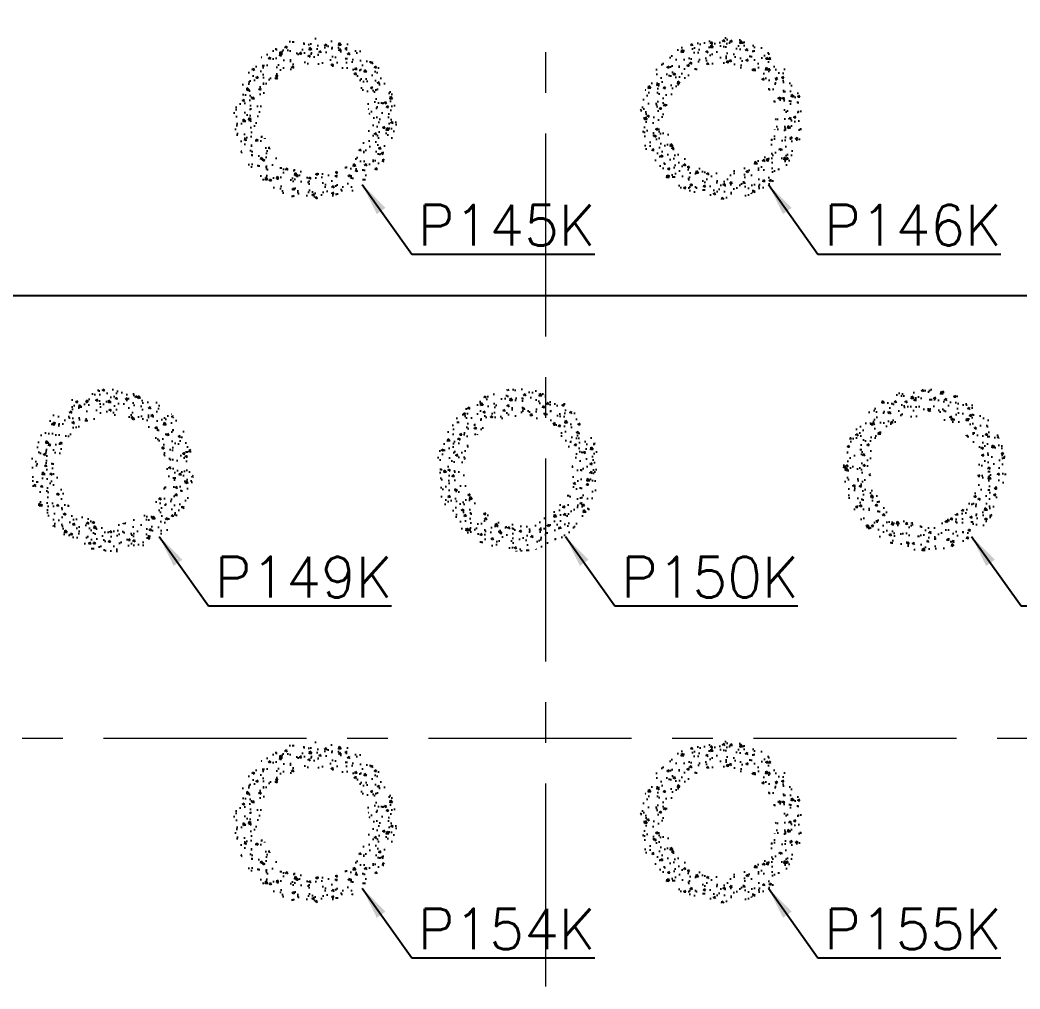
# Model space of a CAD drawing. Header units: millimetres. Extents: x -346728 to 1320345, y -537202 to -385966.
# Drawn here: x 165088 to 174320, y -451106 to -442162 of the extents above; entities that cross this region are included whole.
import ezdxf

# ---------------------------------------------------------------- set-up
doc = ezdxf.new("R2010")
doc.units = ezdxf.units.MM
doc.header["$LTSCALE"] = 100
doc.linetypes.add('X1326_GLB$0$CENTER', pattern=[2, 1.25, -0.25, 0.25, -0.25])
for name, color, linetype in [('hach', 253, 'Continuous'), ('PILE MARK', 8, 'Continuous'), ('PL', 3, 'Continuous'), ('X1326_COL_B4$0$CS', 253, 'Continuous')]:
    doc.layers.add(name, color=color, linetype=linetype)
doc.layers.add('X1326_GLB$0$A-tim', color=8, linetype='X1326_GLB$0$CENTER', lineweight=9)
doc.styles.add('simplex', font='simplex.shx')
doc.dimstyles.new('100', dxfattribs={"dimscale": 150, "dimtxt": 2.5, "dimasz": 2, "dimexe": 1, "dimexo": 1, "dimgap": 1, "dimtad": 1, "dimdec": 0, "dimzin": 0, "dimdsep": 46, "dimtxsty": 'simplex', "dimblk": 'ARCHTICK', "dimcen": 1, "dimdle": 1, "dimclrd": 256, "dimclre": 256, "dimclrt": 6, "dimadec": 0, "dimazin": 0, "dimtfac": 1, "dimtdec": 0, "dimtix": 1, "dimtmove": 2, "dimatfit": 3, "dimfxl": 1, "dimtolj": 1, "dimtzin": 0, "dimarcsym": 0})

# ---------------------------------------------------------------- blocks, each defined once
blk = doc.blocks.new('_ArchTick')
at = {"color": 0, "linetype": 'ByBlock', "const_width": 0.15}
blk.add_lwpolyline([(-0.5, -0.5), (0.5, 0.5)], dxfattribs=at)
blk = doc.blocks.new('LVL-KHUNGTEN')
blk.add_lwpolyline([(61072.9, 41092.8), (119123.5, 41092.8), (119123.5, 61.9), (61072.9, 61.9)], close=True)

msp = doc.modelspace()

# ---------------------------------------------------------------- hatches: boundary and pattern name
at = {"layer": 'hach'}
h = msp.add_hatch(dxfattribs=at)
h.set_pattern_fill('ANSI31', color=256, scale=70)
h.set_pattern_definition([(45, (121918.56, -508591.22), (-157.15448, 157.15448), [])])
h.paths.add_polyline_path([(142200.7, -410142.2), (128621.2, -428107.5), (155914.1, -501359), (162214.1, -503970.9), (238136.4, -469396.6), (242695.2, -462329.4), (242687.2, -415142.7), (237685.1, -410142.2)])
h.paths.add_polyline_path([(142797.9, -411342.2), (129975.7, -428305.7), (156856.2, -500450.6), (162191.6, -502662.6), (237318.8, -468450.4), (241495.1, -461976.1), (241487, -415639.4), (237188.2, -411342.2)], flags=16)
h = msp.add_hatch(dxfattribs=at)
h.set_pattern_fill('AR-CONC', color=256, scale=4)
h.set_pattern_definition([(50, (121918.56, -508591.2), (728.7387, -63.7563), [76.2, -838.2]), (355, (121918.56, -508591.2), (-140.9737, 764.2274), [60.96, -670.5623]), (100.45144, (121979.3, -508596.54), (587.765, 700.471), [64.76, -712.361]), (46.1842, (121918.6, -508388), (1084.316, -168.1693), [114.3, -1257.3]), (96.63556, (122008.9, -508402), (949.6165, 989.7045), [97.14, -1068.5424]), (351.18415, (121918.6, -508388), (949.6165, 989.7045), [91.44, -1005.839]), (21, (122020.16, -508438.8), (606.4576, -409.0608), [76.2, -838.2]), (326, (122020.16, -508438.8), (247.208, 736.752), [60.96, -670.56]), (71.45144, (122070.7, -508472.9), (853.6657, 327.691), [64.76, -712.3598]), (37.5, (121918.56, -508591.22), (12.3544, 338.22016), [0, -662.432, 0, -680.72, 0, -673.1]), (7.5, (121918.56, -508591.22), (267.27865, 400.7223), [0, -388.112, 0, -647.192, 0, -256.54]), (327.5, (121692, -508591.22), (542.3624, -22.91498), [0, -254, 0, -792.48, 0, -1051.56]), (317.5, (121590.4, -508591.2), (592.5167, 101.706), [0, -330.2, 0, -526.288, 0, -746.76])])
h.paths.add_polyline_path([(142200.7, -410142.2), (128621.2, -428107.5), (155914.1, -501359), (162214.1, -503970.9), (238136.4, -469396.6), (242695.2, -462329.4), (242687.2, -415142.7), (237685.1, -410142.2)])
h.paths.add_polyline_path([(142797.9, -411342.2), (129975.7, -428305.7), (156856.2, -500450.6), (162191.6, -502662.6), (237318.8, -468450.4), (241495.1, -461976.1), (241487, -415639.4), (237188.2, -411342.2)], flags=16)
at = {"layer": 'PL'}
h = msp.add_hatch(dxfattribs=at)
h.set_pattern_fill('AR-CONC', color=6)
h.set_pattern_definition([(130, (175315.04, -455530.45), (-182.1847, -15.9391), [19.05, -209.55]), (185, (175315.04, -455530.45), (35.2434, 191.0568), [15.24, -167.6406]), (79.5486, (175299.86, -455531.78), (-146.9412, 175.1178), [16.19, -178.0902]), (133.8158, (175315.04, -455479.65), (-271.079, -42.0423), [28.575, -314.325]), (83.3644, (175292.45, -455483.16), (-237.404, 247.426), [24.285, -267.1356]), (188.8158, (175315.04, -455479.65), (-237.404, 247.426), [22.86, -251.4597]), (159, (175289.64, -455492.35), (-151.6144, -102.2652), [19.05, -209.55]), (214, (175289.64, -455492.35), (-61.802, 184.188), [15.24, -167.64]), (108.5486, (175277.01, -455500.88), (-213.4164, 81.9228), [16.19, -178.09]), (142.5, (175315.043, -455530.454), (-3.0886, 84.55504), [0, -165.608, 0, -170.18, 0, -168.275]), (172.5, (175315.04, -455530.45), (-66.81966, 100.1806), [0, -97.028, 0, -161.798, 0, -64.135]), (212.5, (175371.685, -455530.454), (-135.5906, -5.72874), [0, -63.5, 0, -198.12, 0, -262.89]), (222.5, (175397.09, -455530.45), (-148.1292, 25.4265), [0, -82.55, 0, -131.572, 0, -186.69])])
edge = h.paths.add_edge_path()
edge.add_ellipse((167813.3, -443069.2), major_axis=(530.3, 530.3), ratio=1, start_angle=135, end_angle=315)
edge.add_ellipse((167813.3, -443069.2), major_axis=(530.3, 530.3), ratio=1, start_angle=315, end_angle=495)
edge = h.paths.add_edge_path(flags=16)
edge.add_ellipse((167813.3, -443069.2), major_axis=(-353.6, 353.6), ratio=1, start_angle=45, end_angle=225, ccw=False)
edge.add_ellipse((167813.3, -443069.2), major_axis=(-353.6, 353.6), ratio=1, start_angle=-135, end_angle=45, ccw=False)
h.paths.add_polyline_path([(167813.3, -442569.2), (168246.3, -443319.2), (167380.3, -443319.2)], flags=0)
h = msp.add_hatch(dxfattribs=at)
h.set_pattern_fill('AR-CONC', color=6)
h.set_pattern_definition([(130, (175315.04, -455530.45), (-182.1847, -15.9391), [19.05, -209.55]), (185, (175315.04, -455530.45), (35.2434, 191.0568), [15.24, -167.6406]), (79.5486, (175299.86, -455531.78), (-146.9412, 175.1178), [16.19, -178.0902]), (133.8158, (175315.04, -455479.65), (-271.079, -42.0423), [28.575, -314.325]), (83.3644, (175292.45, -455483.16), (-237.404, 247.426), [24.285, -267.1356]), (188.8158, (175315.04, -455479.65), (-237.404, 247.426), [22.86, -251.4597]), (159, (175289.64, -455492.35), (-151.6144, -102.2652), [19.05, -209.55]), (214, (175289.64, -455492.35), (-61.802, 184.188), [15.24, -167.64]), (108.5486, (175277.01, -455500.88), (-213.4164, 81.9228), [16.19, -178.09]), (142.5, (175315.043, -455530.454), (-3.0886, 84.55504), [0, -165.608, 0, -170.18, 0, -168.275]), (172.5, (175315.04, -455530.45), (-66.81966, 100.1806), [0, -97.028, 0, -161.798, 0, -64.135]), (212.5, (175371.685, -455530.454), (-135.5906, -5.72874), [0, -63.5, 0, -198.12, 0, -262.89]), (222.5, (175397.09, -455530.45), (-148.1292, 25.4265), [0, -82.55, 0, -131.572, 0, -186.69])])
edge = h.paths.add_edge_path()
edge.add_ellipse((167813.3, -443069.2), major_axis=(530.3, 530.3), ratio=1, start_angle=135, end_angle=315)
edge.add_ellipse((167813.3, -443069.2), major_axis=(530.3, 530.3), ratio=1, start_angle=315, end_angle=495)
edge = h.paths.add_edge_path(flags=16)
edge.add_ellipse((167813.3, -443069.2), major_axis=(-353.6, 353.6), ratio=1, start_angle=45, end_angle=225, ccw=False)
edge.add_ellipse((167813.3, -443069.2), major_axis=(353.6, 353.6), ratio=1, start_angle=-45, end_angle=135, ccw=False)
h.paths.add_polyline_path([(167813.3, -442569.2), (168246.3, -443319.2), (167380.3, -443319.2)], flags=0)
h = msp.add_hatch(dxfattribs=at)
h.set_pattern_fill('AR-CONC', color=6)
h.set_pattern_definition([(130, (171565.04, -455530.45), (-182.1847, -15.9391), [19.05, -209.55]), (185, (171565.04, -455530.45), (35.2434, 191.0568), [15.24, -167.6406]), (79.5486, (171549.86, -455531.78), (-146.9412, 175.1178), [16.19, -178.0902]), (133.8158, (171565.04, -455479.65), (-271.079, -42.0423), [28.575, -314.325]), (83.3644, (171542.45, -455483.16), (-237.404, 247.426), [24.285, -267.1356]), (188.8158, (171565.04, -455479.65), (-237.404, 247.426), [22.86, -251.46]), (159, (171539.64, -455492.35), (-151.6144, -102.2652), [19.05, -209.55]), (214, (171539.64, -455492.35), (-61.802, 184.188), [15.24, -167.64]), (108.5486, (171527.01, -455500.88), (-213.4164, 81.9228), [16.19, -178.09]), (142.5, (171565.043, -455530.454), (-3.0886, 84.55504), [0, -165.608, 0, -170.18, 0, -168.275]), (172.5, (171565.04, -455530.45), (-66.81966, 100.1806), [0, -97.028, 0, -161.798, 0, -64.135]), (212.5, (171621.685, -455530.454), (-135.5906, -5.72874), [0, -63.5, 0, -198.12, 0, -262.89]), (222.5, (171647.09, -455530.45), (-148.1292, 25.4265), [0, -82.55, 0, -131.572, 0, -186.69])])
edge = h.paths.add_edge_path()
edge.add_ellipse((171563.3, -443069.2), major_axis=(530.3, 530.3), ratio=1, start_angle=135, end_angle=315)
edge.add_ellipse((171563.3, -443069.2), major_axis=(530.3, 530.3), ratio=1, start_angle=315, end_angle=495)
edge = h.paths.add_edge_path(flags=16)
edge.add_ellipse((171563.3, -443069.2), major_axis=(-353.6, 353.6), ratio=1, start_angle=45, end_angle=225, ccw=False)
edge.add_ellipse((171563.3, -443069.2), major_axis=(-353.6, 353.6), ratio=1, start_angle=-135, end_angle=45, ccw=False)
h.paths.add_polyline_path([(171563.3, -442569.2), (171996.3, -443319.2), (171130.3, -443319.2)], flags=0)
h = msp.add_hatch(dxfattribs=at)
h.set_pattern_fill('AR-CONC', color=6)
h.set_pattern_definition([(130, (171565.04, -455530.45), (-182.1847, -15.9391), [19.05, -209.55]), (185, (171565.04, -455530.45), (35.2434, 191.0568), [15.24, -167.6406]), (79.5486, (171549.86, -455531.78), (-146.9412, 175.1178), [16.19, -178.0902]), (133.8158, (171565.04, -455479.65), (-271.079, -42.0423), [28.575, -314.325]), (83.3644, (171542.45, -455483.16), (-237.404, 247.426), [24.285, -267.1356]), (188.8158, (171565.04, -455479.65), (-237.404, 247.426), [22.86, -251.46]), (159, (171539.64, -455492.35), (-151.6144, -102.2652), [19.05, -209.55]), (214, (171539.64, -455492.35), (-61.802, 184.188), [15.24, -167.64]), (108.5486, (171527.01, -455500.88), (-213.4164, 81.9228), [16.19, -178.09]), (142.5, (171565.043, -455530.454), (-3.0886, 84.55504), [0, -165.608, 0, -170.18, 0, -168.275]), (172.5, (171565.04, -455530.45), (-66.81966, 100.1806), [0, -97.028, 0, -161.798, 0, -64.135]), (212.5, (171621.685, -455530.454), (-135.5906, -5.72874), [0, -63.5, 0, -198.12, 0, -262.89]), (222.5, (171647.09, -455530.45), (-148.1292, 25.4265), [0, -82.55, 0, -131.572, 0, -186.69])])
edge = h.paths.add_edge_path()
edge.add_ellipse((171563.3, -443069.2), major_axis=(530.3, 530.3), ratio=1, start_angle=135, end_angle=315)
edge.add_ellipse((171563.3, -443069.2), major_axis=(530.3, 530.3), ratio=1, start_angle=315, end_angle=495)
edge = h.paths.add_edge_path(flags=16)
edge.add_ellipse((171563.3, -443069.2), major_axis=(-353.6, 353.6), ratio=1, start_angle=45, end_angle=225, ccw=False)
edge.add_ellipse((171563.3, -443069.2), major_axis=(353.6, 353.6), ratio=1, start_angle=-45, end_angle=135, ccw=False)
h.paths.add_polyline_path([(171563.3, -442569.2), (171996.3, -443319.2), (171130.3, -443319.2)], flags=0)
h = msp.add_hatch(dxfattribs=at)
h.set_pattern_fill('AR-CONC', color=6)
h.set_pattern_definition([(130, (177190.04, -458778.05), (-182.1847, -15.9391), [19.05, -209.55]), (185, (177190.04, -458778.05), (35.2434, 191.0568), [15.24, -167.6406]), (79.5486, (177174.86, -458779.38), (-146.9412, 175.1178), [16.19, -178.0902]), (133.8158, (177190.04, -458727.25), (-271.079, -42.0423), [28.575, -314.325]), (83.3644, (177167.45, -458730.75), (-237.404, 247.426), [24.285, -267.1356]), (188.8158, (177190.04, -458727.25), (-237.404, 247.426), [22.86, -251.4597]), (159, (177164.64, -458739.95), (-151.6144, -102.2652), [19.05, -209.55]), (214, (177164.64, -458739.95), (-61.802, 184.188), [15.24, -167.64]), (108.5486, (177152.01, -458748.47), (-213.4164, 81.9228), [16.19, -178.09]), (142.5, (177190.043, -458778.05), (-3.0886, 84.55504), [0, -165.608, 0, -170.18, 0, -168.275]), (172.5, (177190.04, -458778.05), (-66.81966, 100.18057), [0, -97.028, 0, -161.798, 0, -64.135]), (212.5, (177246.685, -458778.05), (-135.5906, -5.72874), [0, -63.5, 0, -198.12, 0, -262.89]), (222.5, (177272.09, -458778.05), (-148.1292, 25.4265), [0, -82.55, 0, -131.572, 0, -186.69])])
edge = h.paths.add_edge_path()
edge.add_ellipse((165938.3, -446316.8), major_axis=(-530.3, 530.3), ratio=1, start_angle=45, end_angle=225)
edge.add_ellipse((165938.3, -446316.8), major_axis=(530.3, 530.3), ratio=1, start_angle=315, end_angle=495)
edge = h.paths.add_edge_path(flags=16)
edge.add_ellipse((165938.3, -446316.8), major_axis=(353.6, 353.6), ratio=1, start_angle=135, end_angle=315, ccw=False)
edge.add_ellipse((165938.3, -446316.8), major_axis=(-353.6, 353.6), ratio=1, start_angle=-135, end_angle=45, ccw=False)
h.paths.add_polyline_path([(165938.3, -445816.8), (166371.3, -446566.8), (165505.3, -446566.8)], flags=0)
h = msp.add_hatch(dxfattribs=at)
h.set_pattern_fill('AR-CONC', color=6)
h.set_pattern_definition([(130, (177190.04, -458778.05), (-182.1847, -15.9391), [19.05, -209.55]), (185, (177190.04, -458778.05), (35.2434, 191.0568), [15.24, -167.6406]), (79.5486, (177174.86, -458779.38), (-146.9412, 175.1178), [16.19, -178.0902]), (133.8158, (177190.04, -458727.25), (-271.079, -42.0423), [28.575, -314.325]), (83.3644, (177167.45, -458730.75), (-237.404, 247.426), [24.285, -267.1356]), (188.8158, (177190.04, -458727.25), (-237.404, 247.426), [22.86, -251.4597]), (159, (177164.64, -458739.95), (-151.6144, -102.2652), [19.05, -209.55]), (214, (177164.64, -458739.95), (-61.802, 184.188), [15.24, -167.64]), (108.5486, (177152.01, -458748.47), (-213.4164, 81.9228), [16.19, -178.09]), (142.5, (177190.043, -458778.05), (-3.0886, 84.55504), [0, -165.608, 0, -170.18, 0, -168.275]), (172.5, (177190.04, -458778.05), (-66.81966, 100.18057), [0, -97.028, 0, -161.798, 0, -64.135]), (212.5, (177246.685, -458778.05), (-135.5906, -5.72874), [0, -63.5, 0, -198.12, 0, -262.89]), (222.5, (177272.09, -458778.05), (-148.1292, 25.4265), [0, -82.55, 0, -131.572, 0, -186.69])])
edge = h.paths.add_edge_path()
edge.add_ellipse((165938.3, -446316.8), major_axis=(-530.3, 530.3), ratio=1, start_angle=45, end_angle=225)
edge.add_ellipse((165938.3, -446316.8), major_axis=(530.3, 530.3), ratio=1, start_angle=315, end_angle=495)
edge = h.paths.add_edge_path(flags=16)
edge.add_ellipse((165938.3, -446316.8), major_axis=(-353.6, 353.6), ratio=1, start_angle=45, end_angle=225, ccw=False)
edge.add_ellipse((165938.3, -446316.8), major_axis=(353.6, 353.6), ratio=1, start_angle=-45, end_angle=135, ccw=False)
h.paths.add_polyline_path([(165938.3, -445816.8), (166371.3, -446566.8), (165505.3, -446566.8)], flags=0)
h = msp.add_hatch(dxfattribs=at)
h.set_pattern_fill('AR-CONC', color=6)
h.set_pattern_definition([(130, (173440.04, -458778.05), (-182.1847, -15.9391), [19.05, -209.55]), (185, (173440.04, -458778.05), (35.2434, 191.0568), [15.24, -167.6406]), (79.5486, (173424.86, -458779.38), (-146.9412, 175.1178), [16.19, -178.0902]), (133.8158, (173440.04, -458727.25), (-271.079, -42.0423), [28.575, -314.325]), (83.3644, (173417.45, -458730.75), (-237.404, 247.426), [24.285, -267.1356]), (188.8158, (173440.04, -458727.25), (-237.404, 247.426), [22.86, -251.46]), (159, (173414.64, -458739.95), (-151.6144, -102.2652), [19.05, -209.55]), (214, (173414.64, -458739.95), (-61.802, 184.188), [15.24, -167.64]), (108.5486, (173402.01, -458748.47), (-213.4164, 81.9228), [16.19, -178.09]), (142.5, (173440.043, -458778.05), (-3.0886, 84.55504), [0, -165.608, 0, -170.18, 0, -168.275]), (172.5, (173440.04, -458778.05), (-66.81966, 100.1806), [0, -97.028, 0, -161.798, 0, -64.135]), (212.5, (173496.685, -458778.05), (-135.5906, -5.72874), [0, -63.5, 0, -198.12, 0, -262.89]), (222.5, (173522.09, -458778.05), (-148.1292, 25.4265), [0, -82.55, 0, -131.572, 0, -186.69])])
edge = h.paths.add_edge_path()
edge.add_ellipse((169688.3, -446316.8), major_axis=(-530.3, 530.3), ratio=1, start_angle=45, end_angle=225)
edge.add_ellipse((169688.3, -446316.8), major_axis=(530.3, 530.3), ratio=1, start_angle=315, end_angle=495)
edge = h.paths.add_edge_path(flags=16)
edge.add_ellipse((169688.3, -446316.8), major_axis=(353.6, 353.6), ratio=1, start_angle=135, end_angle=315, ccw=False)
edge.add_ellipse((169688.3, -446316.8), major_axis=(-353.6, 353.6), ratio=1, start_angle=-135, end_angle=45, ccw=False)
h.paths.add_polyline_path([(169688.3, -445816.8), (170121.3, -446566.8), (169255.3, -446566.8)], flags=0)
h = msp.add_hatch(dxfattribs=at)
h.set_pattern_fill('AR-CONC', color=6)
h.set_pattern_definition([(130, (173440.04, -458778.05), (-182.1847, -15.9391), [19.05, -209.55]), (185, (173440.04, -458778.05), (35.2434, 191.0568), [15.24, -167.6406]), (79.5486, (173424.86, -458779.38), (-146.9412, 175.1178), [16.19, -178.0902]), (133.8158, (173440.04, -458727.25), (-271.079, -42.0423), [28.575, -314.325]), (83.3644, (173417.45, -458730.75), (-237.404, 247.426), [24.285, -267.1356]), (188.8158, (173440.04, -458727.25), (-237.404, 247.426), [22.86, -251.46]), (159, (173414.64, -458739.95), (-151.6144, -102.2652), [19.05, -209.55]), (214, (173414.64, -458739.95), (-61.802, 184.188), [15.24, -167.64]), (108.5486, (173402.01, -458748.47), (-213.4164, 81.9228), [16.19, -178.09]), (142.5, (173440.043, -458778.05), (-3.0886, 84.55504), [0, -165.608, 0, -170.18, 0, -168.275]), (172.5, (173440.04, -458778.05), (-66.81966, 100.1806), [0, -97.028, 0, -161.798, 0, -64.135]), (212.5, (173496.685, -458778.05), (-135.5906, -5.72874), [0, -63.5, 0, -198.12, 0, -262.89]), (222.5, (173522.09, -458778.05), (-148.1292, 25.4265), [0, -82.55, 0, -131.572, 0, -186.69])])
edge = h.paths.add_edge_path()
edge.add_ellipse((169688.3, -446316.8), major_axis=(-530.3, 530.3), ratio=1, start_angle=45, end_angle=225)
edge.add_ellipse((169688.3, -446316.8), major_axis=(530.3, 530.3), ratio=1, start_angle=315, end_angle=495)
edge = h.paths.add_edge_path(flags=16)
edge.add_ellipse((169688.3, -446316.8), major_axis=(-353.6, 353.6), ratio=1, start_angle=45, end_angle=225, ccw=False)
edge.add_ellipse((169688.3, -446316.8), major_axis=(353.6, 353.6), ratio=1, start_angle=-45, end_angle=135, ccw=False)
h.paths.add_polyline_path([(169688.3, -445816.8), (170121.3, -446566.8), (169255.3, -446566.8)], flags=0)
h = msp.add_hatch(dxfattribs=at)
h.set_pattern_fill('AR-CONC', color=6)
h.set_pattern_definition([(130, (169690.04, -458778.05), (-182.1847, -15.9391), [19.05, -209.55]), (185, (169690.04, -458778.05), (35.2434, 191.0568), [15.24, -167.6406]), (79.5486, (169674.86, -458779.38), (-146.9412, 175.1178), [16.19, -178.0902]), (133.8158, (169690.04, -458727.25), (-271.079, -42.0423), [28.575, -314.325]), (83.3644, (169667.45, -458730.75), (-237.404, 247.426), [24.285, -267.1356]), (188.8158, (169690.04, -458727.25), (-237.404, 247.426), [22.86, -251.46]), (159, (169664.64, -458739.95), (-151.6144, -102.2652), [19.05, -209.55]), (214, (169664.64, -458739.95), (-61.802, 184.188), [15.24, -167.64]), (108.5486, (169652.01, -458748.47), (-213.4164, 81.9228), [16.19, -178.09]), (142.5, (169690.043, -458778.05), (-3.0886, 84.55504), [0, -165.608, 0, -170.18, 0, -168.275]), (172.5, (169690.04, -458778.05), (-66.81966, 100.1806), [0, -97.028, 0, -161.798, 0, -64.135]), (212.5, (169746.685, -458778.05), (-135.5906, -5.72874), [0, -63.5, 0, -198.12, 0, -262.89]), (222.5, (169772.09, -458778.05), (-148.1292, 25.4265), [0, -82.55, 0, -131.572, 0, -186.69])])
edge = h.paths.add_edge_path()
edge.add_ellipse((173438.3, -446316.8), major_axis=(530.3, 530.3), ratio=1, start_angle=135, end_angle=315)
edge.add_ellipse((173438.3, -446316.8), major_axis=(530.3, 530.3), ratio=1, start_angle=315, end_angle=495)
edge = h.paths.add_edge_path(flags=16)
edge.add_ellipse((173438.3, -446316.8), major_axis=(353.6, 353.6), ratio=1, start_angle=135, end_angle=315, ccw=False)
edge.add_ellipse((173438.3, -446316.8), major_axis=(-353.6, 353.6), ratio=1, start_angle=-135, end_angle=45, ccw=False)
h.paths.add_polyline_path([(173438.3, -445816.8), (173871.3, -446566.8), (173005.3, -446566.8)], flags=0)
h = msp.add_hatch(dxfattribs=at)
h.set_pattern_fill('AR-CONC', color=6)
h.set_pattern_definition([(130, (169690.04, -458778.05), (-182.1847, -15.9391), [19.05, -209.55]), (185, (169690.04, -458778.05), (35.2434, 191.0568), [15.24, -167.6406]), (79.5486, (169674.86, -458779.38), (-146.9412, 175.1178), [16.19, -178.0902]), (133.8158, (169690.04, -458727.25), (-271.079, -42.0423), [28.575, -314.325]), (83.3644, (169667.45, -458730.75), (-237.404, 247.426), [24.285, -267.1356]), (188.8158, (169690.04, -458727.25), (-237.404, 247.426), [22.86, -251.46]), (159, (169664.64, -458739.95), (-151.6144, -102.2652), [19.05, -209.55]), (214, (169664.64, -458739.95), (-61.802, 184.188), [15.24, -167.64]), (108.5486, (169652.01, -458748.47), (-213.4164, 81.9228), [16.19, -178.09]), (142.5, (169690.043, -458778.05), (-3.0886, 84.55504), [0, -165.608, 0, -170.18, 0, -168.275]), (172.5, (169690.04, -458778.05), (-66.81966, 100.1806), [0, -97.028, 0, -161.798, 0, -64.135]), (212.5, (169746.685, -458778.05), (-135.5906, -5.72874), [0, -63.5, 0, -198.12, 0, -262.89]), (222.5, (169772.09, -458778.05), (-148.1292, 25.4265), [0, -82.55, 0, -131.572, 0, -186.69])])
edge = h.paths.add_edge_path()
edge.add_ellipse((173438.3, -446316.8), major_axis=(530.3, 530.3), ratio=1, start_angle=135, end_angle=315)
edge.add_ellipse((173438.3, -446316.8), major_axis=(530.3, 530.3), ratio=1, start_angle=315, end_angle=495)
edge = h.paths.add_edge_path(flags=16)
edge.add_ellipse((173438.3, -446316.8), major_axis=(-353.6, 353.6), ratio=1, start_angle=45, end_angle=225, ccw=False)
edge.add_ellipse((173438.3, -446316.8), major_axis=(353.6, 353.6), ratio=1, start_angle=-45, end_angle=135, ccw=False)
h.paths.add_polyline_path([(173438.3, -445816.8), (173871.3, -446566.8), (173005.3, -446566.8)], flags=0)
h = msp.add_hatch(dxfattribs=at)
h.set_pattern_fill('AR-CONC', color=6)
h.set_pattern_definition([(130, (175315.04, -462025.64), (-182.1847, -15.9391), [19.05, -209.55]), (185, (175315.04, -462025.64), (35.2434, 191.0568), [15.24, -167.6406]), (79.5486, (175299.86, -462026.97), (-146.9412, 175.1178), [16.19, -178.0902]), (133.8158, (175315.04, -461974.84), (-271.079, -42.0423), [28.575, -314.325]), (83.3644, (175292.45, -461978.35), (-237.404, 247.426), [24.285, -267.1356]), (188.8158, (175315.04, -461974.84), (-237.404, 247.426), [22.86, -251.4597]), (159, (175289.64, -461987.54), (-151.6144, -102.2652), [19.05, -209.55]), (214, (175289.64, -461987.54), (-61.802, 184.188), [15.24, -167.64]), (108.5486, (175277.01, -461996.07), (-213.4164, 81.9228), [16.19, -178.09]), (142.5, (175315.043, -462025.645), (-3.0886, 84.55504), [0, -165.608, 0, -170.18, 0, -168.275]), (172.5, (175315.04, -462025.645), (-66.81966, 100.1806), [0, -97.028, 0, -161.798, 0, -64.135]), (212.5, (175371.685, -462025.645), (-135.5906, -5.72874), [0, -63.5, 0, -198.12, 0, -262.89]), (222.5, (175397.09, -462025.64), (-148.1292, 25.4265), [0, -82.55, 0, -131.572, 0, -186.69])])
edge = h.paths.add_edge_path()
edge.add_ellipse((167813.3, -449564.4), major_axis=(530.3, 530.3), ratio=1, start_angle=135, end_angle=315)
edge.add_ellipse((167813.3, -449564.4), major_axis=(530.3, 530.3), ratio=1, start_angle=315, end_angle=495)
edge = h.paths.add_edge_path(flags=16)
edge.add_ellipse((167813.3, -449564.4), major_axis=(-353.6, 353.6), ratio=1, start_angle=45, end_angle=225, ccw=False)
edge.add_ellipse((167813.3, -449564.4), major_axis=(-353.6, 353.6), ratio=1, start_angle=-135, end_angle=45, ccw=False)
h.paths.add_polyline_path([(167813.3, -449064.4), (168246.3, -449814.4), (167380.3, -449814.4)], flags=0)
h = msp.add_hatch(dxfattribs=at)
h.set_pattern_fill('AR-CONC', color=6)
h.set_pattern_definition([(130, (175315.04, -462025.64), (-182.1847, -15.9391), [19.05, -209.55]), (185, (175315.04, -462025.64), (35.2434, 191.0568), [15.24, -167.6406]), (79.5486, (175299.86, -462026.97), (-146.9412, 175.1178), [16.19, -178.0902]), (133.8158, (175315.04, -461974.84), (-271.079, -42.0423), [28.575, -314.325]), (83.3644, (175292.45, -461978.35), (-237.404, 247.426), [24.285, -267.1356]), (188.8158, (175315.04, -461974.84), (-237.404, 247.426), [22.86, -251.4597]), (159, (175289.64, -461987.54), (-151.6144, -102.2652), [19.05, -209.55]), (214, (175289.64, -461987.54), (-61.802, 184.188), [15.24, -167.64]), (108.5486, (175277.01, -461996.07), (-213.4164, 81.9228), [16.19, -178.09]), (142.5, (175315.043, -462025.645), (-3.0886, 84.55504), [0, -165.608, 0, -170.18, 0, -168.275]), (172.5, (175315.04, -462025.645), (-66.81966, 100.1806), [0, -97.028, 0, -161.798, 0, -64.135]), (212.5, (175371.685, -462025.645), (-135.5906, -5.72874), [0, -63.5, 0, -198.12, 0, -262.89]), (222.5, (175397.09, -462025.64), (-148.1292, 25.4265), [0, -82.55, 0, -131.572, 0, -186.69])])
edge = h.paths.add_edge_path()
edge.add_ellipse((167813.3, -449564.4), major_axis=(530.3, 530.3), ratio=1, start_angle=135, end_angle=315)
edge.add_ellipse((167813.3, -449564.4), major_axis=(530.3, 530.3), ratio=1, start_angle=315, end_angle=495)
edge = h.paths.add_edge_path(flags=16)
edge.add_ellipse((167813.3, -449564.4), major_axis=(-353.6, 353.6), ratio=1, start_angle=45, end_angle=225, ccw=False)
edge.add_ellipse((167813.3, -449564.4), major_axis=(353.6, 353.6), ratio=1, start_angle=-45, end_angle=135, ccw=False)
h.paths.add_polyline_path([(167813.3, -449064.4), (168246.3, -449814.4), (167380.3, -449814.4)], flags=0)
h = msp.add_hatch(dxfattribs=at)
h.set_pattern_fill('AR-CONC', color=6)
h.set_pattern_definition([(130, (171565.04, -462025.64), (-182.1847, -15.9391), [19.05, -209.55]), (185, (171565.04, -462025.64), (35.2434, 191.0568), [15.24, -167.6406]), (79.5486, (171549.86, -462026.97), (-146.9412, 175.1178), [16.19, -178.0902]), (133.8158, (171565.04, -461974.84), (-271.079, -42.0423), [28.575, -314.325]), (83.3644, (171542.45, -461978.35), (-237.404, 247.426), [24.285, -267.1356]), (188.8158, (171565.04, -461974.84), (-237.404, 247.426), [22.86, -251.46]), (159, (171539.64, -461987.54), (-151.6144, -102.2652), [19.05, -209.55]), (214, (171539.64, -461987.54), (-61.802, 184.188), [15.24, -167.64]), (108.5486, (171527.01, -461996.07), (-213.4164, 81.9228), [16.19, -178.09]), (142.5, (171565.043, -462025.645), (-3.0886, 84.55504), [0, -165.608, 0, -170.18, 0, -168.275]), (172.5, (171565.04, -462025.645), (-66.81966, 100.1806), [0, -97.028, 0, -161.798, 0, -64.135]), (212.5, (171621.685, -462025.645), (-135.5906, -5.72874), [0, -63.5, 0, -198.12, 0, -262.89]), (222.5, (171647.09, -462025.64), (-148.1292, 25.4265), [0, -82.55, 0, -131.572, 0, -186.69])])
edge = h.paths.add_edge_path()
edge.add_ellipse((171563.3, -449564.4), major_axis=(530.3, 530.3), ratio=1, start_angle=135, end_angle=315)
edge.add_ellipse((171563.3, -449564.4), major_axis=(530.3, 530.3), ratio=1, start_angle=315, end_angle=495)
edge = h.paths.add_edge_path(flags=16)
edge.add_ellipse((171563.3, -449564.4), major_axis=(-353.6, 353.6), ratio=1, start_angle=45, end_angle=225, ccw=False)
edge.add_ellipse((171563.3, -449564.4), major_axis=(-353.6, 353.6), ratio=1, start_angle=-135, end_angle=45, ccw=False)
h.paths.add_polyline_path([(171563.3, -449064.4), (171996.3, -449814.4), (171130.3, -449814.4)], flags=0)
h = msp.add_hatch(dxfattribs=at)
h.set_pattern_fill('AR-CONC', color=6)
h.set_pattern_definition([(130, (171565.04, -462025.64), (-182.1847, -15.9391), [19.05, -209.55]), (185, (171565.04, -462025.64), (35.2434, 191.0568), [15.24, -167.6406]), (79.5486, (171549.86, -462026.97), (-146.9412, 175.1178), [16.19, -178.0902]), (133.8158, (171565.04, -461974.84), (-271.079, -42.0423), [28.575, -314.325]), (83.3644, (171542.45, -461978.35), (-237.404, 247.426), [24.285, -267.1356]), (188.8158, (171565.04, -461974.84), (-237.404, 247.426), [22.86, -251.46]), (159, (171539.64, -461987.54), (-151.6144, -102.2652), [19.05, -209.55]), (214, (171539.64, -461987.54), (-61.802, 184.188), [15.24, -167.64]), (108.5486, (171527.01, -461996.07), (-213.4164, 81.9228), [16.19, -178.09]), (142.5, (171565.043, -462025.645), (-3.0886, 84.55504), [0, -165.608, 0, -170.18, 0, -168.275]), (172.5, (171565.04, -462025.645), (-66.81966, 100.1806), [0, -97.028, 0, -161.798, 0, -64.135]), (212.5, (171621.685, -462025.645), (-135.5906, -5.72874), [0, -63.5, 0, -198.12, 0, -262.89]), (222.5, (171647.09, -462025.64), (-148.1292, 25.4265), [0, -82.55, 0, -131.572, 0, -186.69])])
edge = h.paths.add_edge_path()
edge.add_ellipse((171563.3, -449564.4), major_axis=(530.3, 530.3), ratio=1, start_angle=135, end_angle=315)
edge.add_ellipse((171563.3, -449564.4), major_axis=(530.3, 530.3), ratio=1, start_angle=315, end_angle=495)
edge = h.paths.add_edge_path(flags=16)
edge.add_ellipse((171563.3, -449564.4), major_axis=(-353.6, 353.6), ratio=1, start_angle=45, end_angle=225, ccw=False)
edge.add_ellipse((171563.3, -449564.4), major_axis=(353.6, 353.6), ratio=1, start_angle=-45, end_angle=135, ccw=False)
h.paths.add_polyline_path([(171563.3, -449064.4), (171996.3, -449814.4), (171130.3, -449814.4)], flags=0)

# ---------------------------------------------------------------- linework, layer by layer
at = {"layer": 'X1326_COL_B4$0$CS', "linetype": 'ByBlock', "ltscale": 8, "elevation": -1404.9, "flags": 128}
msp.add_lwpolyline([(242692.2, -444707.5), (115342.7, -444707.5)], dxfattribs=at)
at = {"layer": 'X1326_GLB$0$A-tim', "ltscale": 15}
for p, q in [((169938.6, -398208.6, -1404.9), (169938.6, -512162.7, -1404.9)), ((120859.5, -448791.5, -1404.9), (255546, -448791.5, -1404.9))]:
    msp.add_line(p, q, dxfattribs=at)

# ---------------------------------------------------------------- block references
at = {"extrusion": (0.00597, -2.28885e-18, 0.999982), "xscale": 3.385207865094198, "yscale": 3.385207865094198, "zscale": 3.385207865094198}
msp.add_blockref('LVL-KHUNGTEN', (-107243.5, -525073.6, -287.1), dxfattribs=at)

# ---------------------------------------------------------------- texts
at = {"layer": 'PILE MARK', "color": 4, "style": 'simplex'}
for s, p in [('P145K', (168761.9, -444244.3, -1404.9)), ('P146K', (172511.9, -444244.3, -1404.9)), ('P149K', (166886.9, -447491.9, -1404.9)), ('P150K', (170636.9, -447491.9, -1404.9)), ('P154K', (168761.9, -450739.5, -1404.9)), ('P155K', (172511.9, -450739.5, -1404.9))]:
    msp.add_text(s, height=375, dxfattribs=at).set_placement(p)

# ---------------------------------------------------------------- leaders
at = {"layer": 'PILE MARK'}
for points in [[(168248.1, -443680.3, -1404.9), (168704.6, -444321.9, -1404.9), (170393.4, -444321.9, -1404.9)], [(171998.1, -443680.3, -1404.9), (172454.6, -444321.9, -1404.9), (174143.4, -444321.9, -1404.9)], [(166373.1, -446927.9, -1404.9), (166829.6, -447569.5, -1404.9), (168518.4, -447569.5, -1404.9)], [(170123.1, -446927.9, -1404.9), (170579.6, -447569.5, -1404.9), (172268.4, -447569.5, -1404.9)], [(173873.1, -446927.9, -1404.9), (174329.6, -447569.5, -1404.9), (176018.4, -447569.5, -1404.9)], [(168248.1, -450175.5, -1404.9), (168704.6, -450817.1, -1404.9), (170393.4, -450817.1, -1404.9)], [(171998.1, -450175.5, -1404.9), (172454.6, -450817.1, -1404.9), (174143.4, -450817.1, -1404.9)]]:
    msp.add_leader(points, dimstyle='100', override={"dimgap": 1, "dimtad": 0}, dxfattribs=at)

doc.saveas('drawing.dxf')
